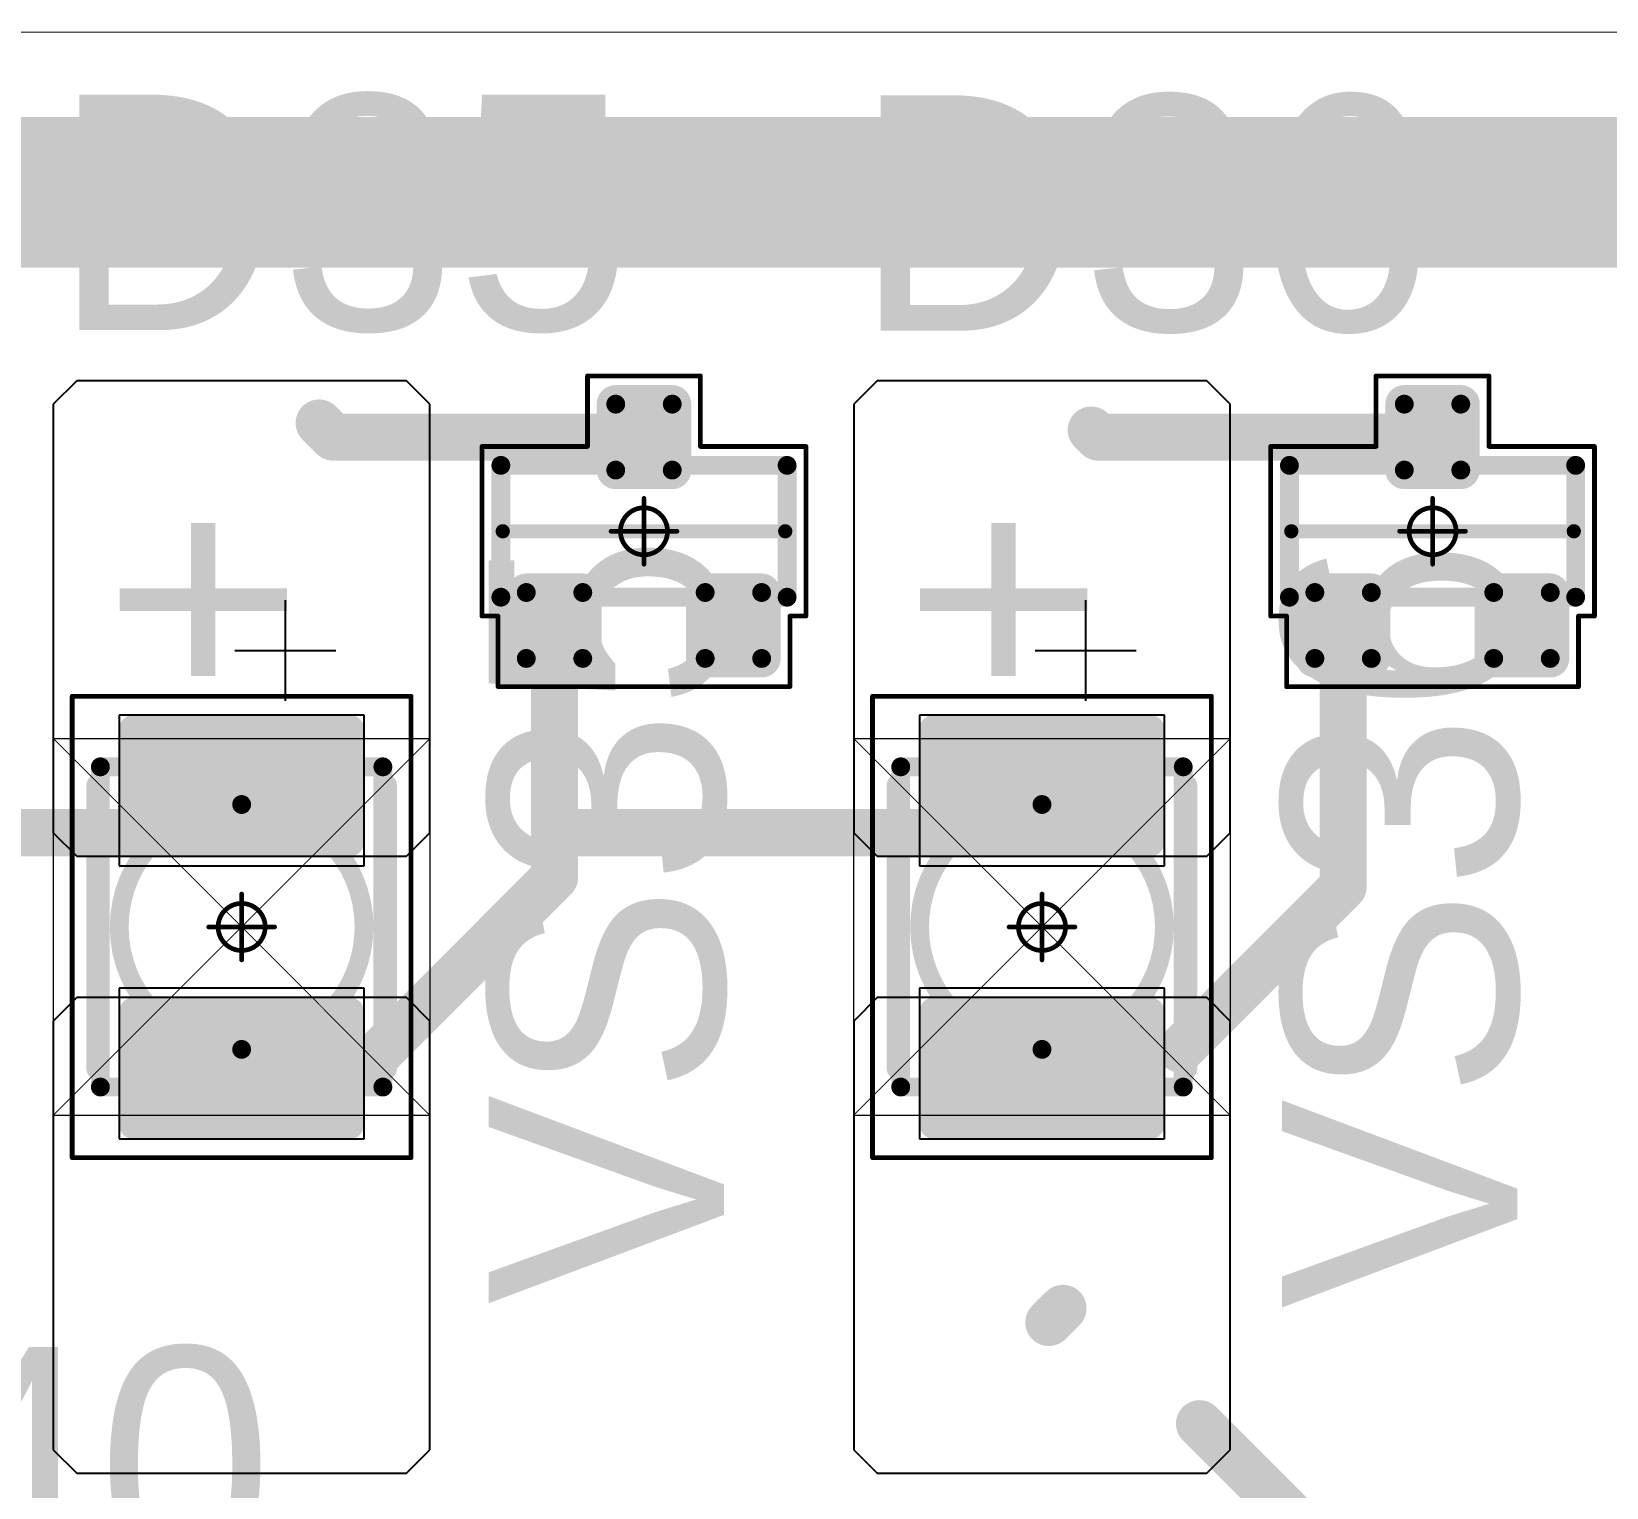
# Model space of a CAD drawing. Header units: millimetres. Extents: x 0 to 273, y 0 to 149.
# Drawn here: x 141.77 to 158.5, y 123.05 to 138.51 of the extents above; entities that cross this region are included whole.
import ezdxf

# ---------------------------------------------------------------- set-up
doc = ezdxf.new("R2010")
doc.units = ezdxf.units.MM
for name, color, linetype in [('Mechanical13', 56, 'Continuous'), ('Mechanical15', 56, 'Continuous'), ('Mechanical2', 216, 'Continuous'), ('Mechanical3', 76, 'Continuous'), ('TopLayer', 1, 'Continuous'), ('TopOverlay', 2, 'Continuous'), ('TopPaste', 8, 'Continuous'), ('TopSolder', 216, 'Continuous')]:
    doc.layers.add(name, color=color, linetype=linetype)

# ---------------------------------------------------------------- blocks, each defined once
blk = doc.blocks.new('SOT23_34')
at = {"layer": 'Mechanical13', "const_width": 0.2}
for points in [[(-0.7, 1.52), (-0.7, -1.52)], [(-0.7, 1.52), (0.7, 1.52)], [(0.7, 1.52), (0.7, -1.52)], [(-0.7, -1.52), (0.7, -1.52)]]:
    blk.add_lwpolyline(points, dxfattribs=at)
at = {"layer": 'Mechanical13', "const_width": 0.1}
for points in [[(-0.75, 1.52, 1), (-0.65, 1.52, 1)], [(-0.75, 1.52, 1), (-0.65, 1.52, 1)], [(0.65, 1.52, 1), (0.75, 1.52, 1)], [(0.65, 1.52, 1), (0.75, 1.52, 1)], [(-0.75, -1.52, 1), (-0.65, -1.52, 1)], [(-0.75, -1.52, 1), (-0.65, -1.52, 1)], [(0.65, -1.52, 1), (0.75, -1.52, 1)], [(0.65, -1.52, 1), (0.75, -1.52, 1)]]:
    blk.add_lwpolyline(points, format="xyb", close=True, dxfattribs=at)
at = {"layer": 'Mechanical15', "const_width": 0.05}
for points in [[(-0.9, 1.72), (0.9, 1.72)], [(-0.9, 1.72), (-0.9, 1.55)], [(0.9, 1.72), (0.9, 0.6)], [(-1.65, 1.55), (-0.9, 1.55)], [(-1.65, 1.55), (-1.65, -1.55)], [(0.9, 0.6), (1.65, 0.6)], [(1.65, 0.6), (1.65, -0.6)], [(0, 0.35), (0, -0.35)], [(-0.35, 0), (0.35, 0)], [(0.9, -0.6), (0.9, -1.72)], [(0.9, -0.6), (1.65, -0.6)], [(-1.65, -1.55), (-0.9, -1.55)], [(-0.9, -1.55), (-0.9, -1.72)], [(-0.9, -1.72), (0.9, -1.72)]]:
    blk.add_lwpolyline(points, dxfattribs=at)
at = {"layer": 'Mechanical15'}
for points, const_width in [([(-0.913, 1.72, 1), (-0.888, 1.72, 1)], 0.025), ([(-0.913, 1.72, 1), (-0.888, 1.72, 1)], 0.025), ([(0.888, 1.72, 1), (0.913, 1.72, 1)], 0.025), ([(0.888, 1.72, 1), (0.913, 1.72, 1)], 0.025), ([(-1.662, 1.55, 1), (-1.637, 1.55, 1)], 0.025), ([(-1.662, 1.55, 1), (-1.637, 1.55, 1)], 0.025), ([(-0.913, 1.55, 1), (-0.888, 1.55, 1)], 0.025), ([(-0.913, 1.55, 1), (-0.888, 1.55, 1)], 0.025), ([(0.888, 0.6, 1), (0.913, 0.6, 1)], 0.025), ([(0.888, 0.6, 1), (0.913, 0.6, 1)], 0.025), ([(1.637, 0.6, 1), (1.662, 0.6, 1)], 0.025), ([(1.637, 0.6, 1), (1.662, 0.6, 1)], 0.025), ([(-0.012, 0.35, 1), (0.012, 0.35, 1)], 0.025), ([(0.25, 0, 1), (-0.25, 0, 1)], 0.05), ([(-0.362, 0, 1), (-0.337, 0, 1)], 0.025), ([(-0.262, 0, 1), (-0.238, 0, 1)], 0.025), ([(0.238, 0, 1), (0.262, 0, 1)], 0.025), ([(0.337, 0, 1), (0.362, 0, 1)], 0.025), ([(-0.012, -0.35, 1), (0.012, -0.35, 1)], 0.025), ([(0.888, -0.6, 1), (0.913, -0.6, 1)], 0.025), ([(0.888, -0.6, 1), (0.913, -0.6, 1)], 0.025), ([(1.637, -0.6, 1), (1.662, -0.6, 1)], 0.025), ([(1.637, -0.6, 1), (1.662, -0.6, 1)], 0.025), ([(-1.662, -1.55, 1), (-1.637, -1.55, 1)], 0.025), ([(-1.662, -1.55, 1), (-1.637, -1.55, 1)], 0.025), ([(-0.913, -1.55, 1), (-0.888, -1.55, 1)], 0.025), ([(-0.913, -1.55, 1), (-0.888, -1.55, 1)], 0.025), ([(-0.913, -1.72, 1), (-0.888, -1.72, 1)], 0.025), ([(-0.913, -1.72, 1), (-0.888, -1.72, 1)], 0.025), ([(0.888, -1.72, 1), (0.913, -1.72, 1)], 0.025), ([(0.888, -1.72, 1), (0.913, -1.72, 1)], 0.025)]:
    blk.add_lwpolyline(points, format="xyb", close=True, dxfattribs=dict(at, const_width=const_width))
at = {"layer": 'TopLayer', "const_width": 0.1}
for points in [[(-1.4, 1.25, 1), (-1.3, 1.25, 1)], [(-0.7, 1.25, 1), (-0.6, 1.25, 1)], [(-1.4, 0.65, 1), (-1.3, 0.65, 1)], [(-0.7, 0.65, 1), (-0.6, 0.65, 1)], [(0.6, 0.3, 1), (0.7, 0.3, 1)], [(1.3, 0.3, 1), (1.4, 0.3, 1)], [(0.6, -0.3, 1), (0.7, -0.3, 1)], [(1.3, -0.3, 1), (1.4, -0.3, 1)], [(-1.4, -0.65, 1), (-1.3, -0.65, 1)], [(-0.7, -0.65, 1), (-0.6, -0.65, 1)], [(-1.4, -1.25, 1), (-1.3, -1.25, 1)], [(-0.7, -1.25, 1), (-0.6, -1.25, 1)]]:
    blk.add_lwpolyline(points, format="xyb", close=True, dxfattribs=at)
at = {"layer": 'TopLayer'}
for points in [[(-1.35, 1.35), (-1.35, 0.55), (-0.65, 1.35), (-0.65, 0.55)], [(-1.45, 1.25), (-1.45, 0.65), (-0.55, 1.25), (-0.55, 0.65)], [(0.65, 0.4), (0.65, -0.4), (1.35, 0.4), (1.35, -0.4)], [(0.55, 0.3), (0.55, -0.3), (1.45, 0.3), (1.45, -0.3)], [(-1.45, -0.65), (-1.45, -1.25), (-0.55, -0.65), (-0.55, -1.25)], [(-1.35, -0.55), (-1.35, -1.35), (-0.65, -0.55), (-0.65, -1.35)]]:
    blk.add_solid(points, dxfattribs=at)
at = {"layer": 'TopOverlay', "const_width": 0.15}
blk.add_lwpolyline([(0, 1.5), (0, -1.5)], dxfattribs=at)
at = {"layer": 'TopOverlay', "const_width": 0.075}
for points in [[(-0.038, 1.5, 1), (0.038, 1.5, 1)], [(-0.038, -1.5, 1), (0.038, -1.5, 1)]]:
    blk.add_lwpolyline(points, format="xyb", close=True, dxfattribs=at)
at = {"layer": 'TopPaste', "const_width": 0.075}
for points in [[(-1.387, 1.25, 1), (-1.313, 1.25, 1)], [(-0.687, 1.25, 1), (-0.613, 1.25, 1)], [(-1.387, 0.65, 1), (-1.313, 0.65, 1)], [(-0.687, 0.65, 1), (-0.613, 0.65, 1)], [(0.613, 0.3, 1), (0.687, 0.3, 1)], [(1.313, 0.3, 1), (1.387, 0.3, 1)], [(0.613, -0.3, 1), (0.687, -0.3, 1)], [(1.313, -0.3, 1), (1.387, -0.3, 1)], [(-1.387, -0.65, 1), (-1.313, -0.65, 1)], [(-0.687, -0.65, 1), (-0.613, -0.65, 1)], [(-1.387, -1.25, 1), (-1.313, -1.25, 1)], [(-0.687, -1.25, 1), (-0.613, -1.25, 1)]]:
    blk.add_lwpolyline(points, format="xyb", close=True, dxfattribs=at)
at = {"layer": 'TopPaste'}
for points in [[(-1.425, 1.25), (-1.425, 0.65), (-0.575, 1.25), (-0.575, 0.65)], [(-1.35, 1.325), (-1.35, 0.575), (-0.65, 1.325), (-0.65, 0.575)], [(0.65, 0.375), (0.65, -0.375), (1.35, 0.375), (1.35, -0.375)], [(0.575, 0.3), (0.575, -0.3), (1.425, 0.3), (1.425, -0.3)], [(-1.425, -0.65), (-1.425, -1.25), (-0.575, -0.65), (-0.575, -1.25)], [(-1.35, -0.575), (-1.35, -1.325), (-0.65, -0.575), (-0.65, -1.325)]]:
    blk.add_solid(points, dxfattribs=at)
at = {"layer": 'TopSolder', "const_width": 0.202}
for points in [[(-1.451, 1.25, 1), (-1.249, 1.25, 1)], [(-0.751, 1.25, 1), (-0.549, 1.25, 1)], [(-1.451, 0.65, 1), (-1.249, 0.65, 1)], [(-0.751, 0.65, 1), (-0.549, 0.65, 1)], [(0.549, 0.3, 1), (0.751, 0.3, 1)], [(1.249, 0.3, 1), (1.451, 0.3, 1)], [(0.549, -0.3, 1), (0.751, -0.3, 1)], [(1.249, -0.3, 1), (1.451, -0.3, 1)], [(-1.451, -0.65, 1), (-1.249, -0.65, 1)], [(-0.751, -0.65, 1), (-0.549, -0.65, 1)], [(-1.451, -1.25, 1), (-1.249, -1.25, 1)], [(-0.751, -1.25, 1), (-0.549, -1.25, 1)]]:
    blk.add_lwpolyline(points, format="xyb", close=True, dxfattribs=at)
at = {"layer": 'TopSolder'}
for points in [[(-1.35, 1.452), (-1.35, 0.448), (-0.65, 1.452), (-0.65, 0.448)], [(-1.552, 1.25), (-1.552, 0.65), (-0.448, 1.25), (-0.448, 0.65)], [(0.65, 0.502), (0.65, -0.502), (1.35, 0.502), (1.35, -0.502)], [(0.448, 0.3), (0.448, -0.3), (1.552, 0.3), (1.552, -0.3)], [(-1.35, -0.448), (-1.35, -1.452), (-0.65, -0.448), (-0.65, -1.452)], [(-1.552, -0.65), (-1.552, -1.25), (-0.448, -0.65), (-0.448, -1.25)]]:
    blk.add_solid(points, dxfattribs=at)
blk = doc.blocks.new('SOT23_35')
at = {"layer": 'Mechanical13', "const_width": 0.2}
for points in [[(-0.7, 1.52), (-0.7, -1.52)], [(-0.7, 1.52), (0.7, 1.52)], [(0.7, 1.52), (0.7, -1.52)], [(-0.7, -1.52), (0.7, -1.52)]]:
    blk.add_lwpolyline(points, dxfattribs=at)
at = {"layer": 'Mechanical13', "const_width": 0.1}
for points in [[(-0.75, 1.52, 1), (-0.65, 1.52, 1)], [(-0.75, 1.52, 1), (-0.65, 1.52, 1)], [(0.65, 1.52, 1), (0.75, 1.52, 1)], [(0.65, 1.52, 1), (0.75, 1.52, 1)], [(-0.75, -1.52, 1), (-0.65, -1.52, 1)], [(-0.75, -1.52, 1), (-0.65, -1.52, 1)], [(0.65, -1.52, 1), (0.75, -1.52, 1)], [(0.65, -1.52, 1), (0.75, -1.52, 1)]]:
    blk.add_lwpolyline(points, format="xyb", close=True, dxfattribs=at)
at = {"layer": 'Mechanical15', "const_width": 0.05}
for points in [[(-0.9, 1.72), (0.9, 1.72)], [(-0.9, 1.72), (-0.9, 1.55)], [(0.9, 1.72), (0.9, 0.6)], [(-1.65, 1.55), (-0.9, 1.55)], [(-1.65, 1.55), (-1.65, -1.55)], [(0.9, 0.6), (1.65, 0.6)], [(1.65, 0.6), (1.65, -0.6)], [(0, 0.35), (0, -0.35)], [(-0.35, 0), (0.35, 0)], [(0.9, -0.6), (0.9, -1.72)], [(0.9, -0.6), (1.65, -0.6)], [(-1.65, -1.55), (-0.9, -1.55)], [(-0.9, -1.55), (-0.9, -1.72)], [(-0.9, -1.72), (0.9, -1.72)]]:
    blk.add_lwpolyline(points, dxfattribs=at)
at = {"layer": 'Mechanical15'}
for points, const_width in [([(-0.913, 1.72, 1), (-0.888, 1.72, 1)], 0.025), ([(-0.913, 1.72, 1), (-0.888, 1.72, 1)], 0.025), ([(0.888, 1.72, 1), (0.913, 1.72, 1)], 0.025), ([(0.888, 1.72, 1), (0.913, 1.72, 1)], 0.025), ([(-1.662, 1.55, 1), (-1.637, 1.55, 1)], 0.025), ([(-1.662, 1.55, 1), (-1.637, 1.55, 1)], 0.025), ([(-0.913, 1.55, 1), (-0.888, 1.55, 1)], 0.025), ([(-0.913, 1.55, 1), (-0.888, 1.55, 1)], 0.025), ([(0.888, 0.6, 1), (0.913, 0.6, 1)], 0.025), ([(0.888, 0.6, 1), (0.913, 0.6, 1)], 0.025), ([(1.637, 0.6, 1), (1.662, 0.6, 1)], 0.025), ([(1.637, 0.6, 1), (1.662, 0.6, 1)], 0.025), ([(-0.012, 0.35, 1), (0.012, 0.35, 1)], 0.025), ([(0.25, 0, 1), (-0.25, 0, 1)], 0.05), ([(-0.362, 0, 1), (-0.337, 0, 1)], 0.025), ([(-0.262, 0, 1), (-0.238, 0, 1)], 0.025), ([(0.238, 0, 1), (0.262, 0, 1)], 0.025), ([(0.337, 0, 1), (0.362, 0, 1)], 0.025), ([(-0.012, -0.35, 1), (0.012, -0.35, 1)], 0.025), ([(0.888, -0.6, 1), (0.913, -0.6, 1)], 0.025), ([(0.888, -0.6, 1), (0.913, -0.6, 1)], 0.025), ([(1.637, -0.6, 1), (1.662, -0.6, 1)], 0.025), ([(1.637, -0.6, 1), (1.662, -0.6, 1)], 0.025), ([(-1.662, -1.55, 1), (-1.637, -1.55, 1)], 0.025), ([(-1.662, -1.55, 1), (-1.637, -1.55, 1)], 0.025), ([(-0.913, -1.55, 1), (-0.888, -1.55, 1)], 0.025), ([(-0.913, -1.55, 1), (-0.888, -1.55, 1)], 0.025), ([(-0.913, -1.72, 1), (-0.888, -1.72, 1)], 0.025), ([(-0.913, -1.72, 1), (-0.888, -1.72, 1)], 0.025), ([(0.888, -1.72, 1), (0.913, -1.72, 1)], 0.025), ([(0.888, -1.72, 1), (0.913, -1.72, 1)], 0.025)]:
    blk.add_lwpolyline(points, format="xyb", close=True, dxfattribs=dict(at, const_width=const_width))
at = {"layer": 'TopLayer', "const_width": 0.1}
for points in [[(-1.4, 1.25, 1), (-1.3, 1.25, 1)], [(-0.7, 1.25, 1), (-0.6, 1.25, 1)], [(-1.4, 0.65, 1), (-1.3, 0.65, 1)], [(-0.7, 0.65, 1), (-0.6, 0.65, 1)], [(0.6, 0.3, 1), (0.7, 0.3, 1)], [(1.3, 0.3, 1), (1.4, 0.3, 1)], [(0.6, -0.3, 1), (0.7, -0.3, 1)], [(1.3, -0.3, 1), (1.4, -0.3, 1)], [(-1.4, -0.65, 1), (-1.3, -0.65, 1)], [(-0.7, -0.65, 1), (-0.6, -0.65, 1)], [(-1.4, -1.25, 1), (-1.3, -1.25, 1)], [(-0.7, -1.25, 1), (-0.6, -1.25, 1)]]:
    blk.add_lwpolyline(points, format="xyb", close=True, dxfattribs=at)
at = {"layer": 'TopLayer'}
for points in [[(-1.35, 1.35), (-1.35, 0.55), (-0.65, 1.35), (-0.65, 0.55)], [(-1.45, 1.25), (-1.45, 0.65), (-0.55, 1.25), (-0.55, 0.65)], [(0.65, 0.4), (0.65, -0.4), (1.35, 0.4), (1.35, -0.4)], [(0.55, 0.3), (0.55, -0.3), (1.45, 0.3), (1.45, -0.3)], [(-1.45, -0.65), (-1.45, -1.25), (-0.55, -0.65), (-0.55, -1.25)], [(-1.35, -0.55), (-1.35, -1.35), (-0.65, -0.55), (-0.65, -1.35)]]:
    blk.add_solid(points, dxfattribs=at)
at = {"layer": 'TopOverlay', "const_width": 0.15}
blk.add_lwpolyline([(0, 1.5), (0, -1.5)], dxfattribs=at)
at = {"layer": 'TopOverlay', "const_width": 0.075}
for points in [[(-0.038, 1.5, 1), (0.038, 1.5, 1)], [(-0.038, -1.5, 1), (0.038, -1.5, 1)]]:
    blk.add_lwpolyline(points, format="xyb", close=True, dxfattribs=at)
at = {"layer": 'TopPaste', "const_width": 0.075}
for points in [[(-1.387, 1.25, 1), (-1.313, 1.25, 1)], [(-0.687, 1.25, 1), (-0.613, 1.25, 1)], [(-1.387, 0.65, 1), (-1.313, 0.65, 1)], [(-0.687, 0.65, 1), (-0.613, 0.65, 1)], [(0.613, 0.3, 1), (0.687, 0.3, 1)], [(1.313, 0.3, 1), (1.387, 0.3, 1)], [(0.613, -0.3, 1), (0.687, -0.3, 1)], [(1.313, -0.3, 1), (1.387, -0.3, 1)], [(-1.387, -0.65, 1), (-1.313, -0.65, 1)], [(-0.687, -0.65, 1), (-0.613, -0.65, 1)], [(-1.387, -1.25, 1), (-1.313, -1.25, 1)], [(-0.687, -1.25, 1), (-0.613, -1.25, 1)]]:
    blk.add_lwpolyline(points, format="xyb", close=True, dxfattribs=at)
at = {"layer": 'TopPaste'}
for points in [[(-1.425, 1.25), (-1.425, 0.65), (-0.575, 1.25), (-0.575, 0.65)], [(-1.35, 1.325), (-1.35, 0.575), (-0.65, 1.325), (-0.65, 0.575)], [(0.65, 0.375), (0.65, -0.375), (1.35, 0.375), (1.35, -0.375)], [(0.575, 0.3), (0.575, -0.3), (1.425, 0.3), (1.425, -0.3)], [(-1.425, -0.65), (-1.425, -1.25), (-0.575, -0.65), (-0.575, -1.25)], [(-1.35, -0.575), (-1.35, -1.325), (-0.65, -0.575), (-0.65, -1.325)]]:
    blk.add_solid(points, dxfattribs=at)
at = {"layer": 'TopSolder', "const_width": 0.202}
for points in [[(-1.451, 1.25, 1), (-1.249, 1.25, 1)], [(-0.751, 1.25, 1), (-0.549, 1.25, 1)], [(-1.451, 0.65, 1), (-1.249, 0.65, 1)], [(-0.751, 0.65, 1), (-0.549, 0.65, 1)], [(0.549, 0.3, 1), (0.751, 0.3, 1)], [(1.249, 0.3, 1), (1.451, 0.3, 1)], [(0.549, -0.3, 1), (0.751, -0.3, 1)], [(1.249, -0.3, 1), (1.451, -0.3, 1)], [(-1.451, -0.65, 1), (-1.249, -0.65, 1)], [(-0.751, -0.65, 1), (-0.549, -0.65, 1)], [(-1.451, -1.25, 1), (-1.249, -1.25, 1)], [(-0.751, -1.25, 1), (-0.549, -1.25, 1)]]:
    blk.add_lwpolyline(points, format="xyb", close=True, dxfattribs=at)
at = {"layer": 'TopSolder'}
for points in [[(-1.35, 1.452), (-1.35, 0.448), (-0.65, 1.452), (-0.65, 0.448)], [(-1.552, 1.25), (-1.552, 0.65), (-0.448, 1.25), (-0.448, 0.65)], [(0.65, 0.502), (0.65, -0.502), (1.35, 0.502), (1.35, -0.502)], [(0.448, 0.3), (0.448, -0.3), (1.552, 0.3), (1.552, -0.3)], [(-1.35, -0.448), (-1.35, -1.452), (-0.65, -0.448), (-0.65, -1.452)], [(-1.552, -0.65), (-1.552, -1.25), (-0.448, -0.65), (-0.448, -1.25)]]:
    blk.add_solid(points, dxfattribs=at)
blk = doc.blocks.new('T66G_119')
at = {"layer": 'Mechanical13'}
for p, q in [((2.936, 0.071), (2.936, -1)), ((2.4, -0.464), (3.471, -0.464))]:
    blk.add_line(p, q, dxfattribs=at)
at = {"layer": 'Mechanical13', "const_width": 0.2}
for points in [[(-1.7, 1.5), (1.7, 1.5)], [(-1.7, 1.5), (-1.7, -1.5)], [(1.7, 1.5), (1.7, -1.5)], [(-1.7, -1.5), (1.7, -1.5)]]:
    blk.add_lwpolyline(points, dxfattribs=at)
at = {"layer": 'Mechanical13'}
for points, const_width in [([(-1.75, 1.5, 1), (-1.65, 1.5, 1)], 0.1), ([(-1.75, 1.5, 1), (-1.65, 1.5, 1)], 0.1), ([(1.65, 1.5, 1), (1.75, 1.5, 1)], 0.1), ([(1.65, 1.5, 1), (1.75, 1.5, 1)], 0.1), ([(1.3, 0, 1), (-1.3, 0, 1)], 0.2), ([(-1.35, 0, 1), (-1.25, 0, 1)], 0.1), ([(1.25, 0, 1), (1.35, 0, 1)], 0.1), ([(-1.75, -1.5, 1), (-1.65, -1.5, 1)], 0.1), ([(-1.75, -1.5, 1), (-1.65, -1.5, 1)], 0.1), ([(1.65, -1.5, 1), (1.75, -1.5, 1)], 0.1), ([(1.65, -1.5, 1), (1.75, -1.5, 1)], 0.1)]:
    blk.add_lwpolyline(points, format="xyb", close=True, dxfattribs=dict(at, const_width=const_width))
at = {"layer": 'Mechanical15', "const_width": 0.05}
for points in [[(-2.45, 1.8), (-2.45, -1.8)], [(-2.45, 1.8), (2.45, 1.8)], [(2.45, 1.8), (2.45, -1.8)], [(0, 0.35), (0, -0.35)], [(-0.35, 0), (0.35, 0)], [(-2.45, -1.8), (2.45, -1.8)]]:
    blk.add_lwpolyline(points, dxfattribs=at)
at = {"layer": 'Mechanical15'}
for points, const_width in [([(-2.462, 1.8, 1), (-2.438, 1.8, 1)], 0.025), ([(-2.462, 1.8, 1), (-2.438, 1.8, 1)], 0.025), ([(2.438, 1.8, 1), (2.462, 1.8, 1)], 0.025), ([(2.438, 1.8, 1), (2.462, 1.8, 1)], 0.025), ([(-0.012, 0.35, 1), (0.012, 0.35, 1)], 0.025), ([(0.25, 0, 1), (-0.25, 0, 1)], 0.05), ([(-0.362, 0, 1), (-0.337, 0, 1)], 0.025), ([(-0.262, 0, 1), (-0.238, 0, 1)], 0.025), ([(0.238, 0, 1), (0.262, 0, 1)], 0.025), ([(0.337, 0, 1), (0.362, 0, 1)], 0.025), ([(-0.012, -0.35, 1), (0.012, -0.35, 1)], 0.025), ([(-2.462, -1.8, 1), (-2.438, -1.8, 1)], 0.025), ([(-2.462, -1.8, 1), (-2.438, -1.8, 1)], 0.025), ([(2.438, -1.8, 1), (2.462, -1.8, 1)], 0.025), ([(2.438, -1.8, 1), (2.462, -1.8, 1)], 0.025)]:
    blk.add_lwpolyline(points, format="xyb", close=True, dxfattribs=dict(at, const_width=const_width))
at = {"layer": 'TopLayer'}
for p, q in [((-5.55, 2), (-5.8, 1.75)), ((-1, 2), (-5.55, 2)), ((-0.75, 1.75), (-1, 2)), ((1, 2), (0.75, 1.75)), ((5.55, 2), (1, 2)), ((5.8, 1.75), (5.55, 2)), ((-5.8, 1.75), (-5.8, -1.75)), ((-0.75, -1.75), (-0.75, 1.75)), ((0.75, 1.75), (0.75, -1.75)), ((5.8, -1.75), (5.8, 1.75)), ((-5.8, -1.75), (-5.55, -2)), ((-1, -2), (-0.75, -1.75)), ((0.75, -1.75), (1, -2)), ((5.55, -2), (5.8, -1.75)), ((-5.55, -2), (-1, -2)), ((1, -2), (5.55, -2))]:
    blk.add_line(p, q, dxfattribs=at)
at = {"layer": 'TopLayer', "const_width": 0.15}
for points in [[(-2.175, 1.15, 1), (-2.025, 1.15, 1)], [(-0.975, 1.15, 1), (-0.825, 1.15, 1)], [(0.825, 1.15, 1), (0.975, 1.15, 1)], [(2.025, 1.15, 1), (2.175, 1.15, 1)], [(-2.175, -1.15, 1), (-2.025, -1.15, 1)], [(-0.975, -1.15, 1), (-0.825, -1.15, 1)], [(0.825, -1.15, 1), (0.975, -1.15, 1)], [(2.025, -1.15, 1), (2.175, -1.15, 1)]]:
    blk.add_lwpolyline(points, format="xyb", close=True, dxfattribs=at)
at = {"layer": 'TopLayer'}
for points in [[(-0.9, 1.3), (-2.1, 1.3), (-0.9, -1.3), (-2.1, -1.3)], [(2.1, 1.3), (0.9, 1.3), (2.1, -1.3), (0.9, -1.3)], [(-0.75, 1.15), (-2.25, 1.15), (-0.75, -1.15), (-2.25, -1.15)], [(2.25, 1.15), (0.75, 1.15), (2.25, -1.15), (0.75, -1.15)]]:
    blk.add_solid(points, dxfattribs=at)
at = {"layer": 'TopOverlay', "const_width": 0.25}
for points in [[(-1.5, 1.525), (1.5, 1.525)], [(-1.5, -1.525), (1.5, -1.525)]]:
    blk.add_lwpolyline(points, dxfattribs=at)
at = {"layer": 'TopOverlay', "const_width": 0.125}
for points in [[(-1.562, 1.525, 1), (-1.438, 1.525, 1)], [(1.438, 1.525, 1), (1.562, 1.525, 1)], [(-1.562, -1.525, 1), (-1.438, -1.525, 1)], [(1.438, -1.525, 1), (1.562, -1.525, 1)]]:
    blk.add_lwpolyline(points, format="xyb", close=True, dxfattribs=at)
at = {"layer": 'TopPaste', "const_width": 0.125}
for points in [[(-2.163, 1.15, 1), (-2.038, 1.15, 1)], [(-0.963, 1.15, 1), (-0.838, 1.15, 1)], [(0.838, 1.15, 1), (0.963, 1.15, 1)], [(2.038, 1.15, 1), (2.163, 1.15, 1)], [(-2.163, -1.15, 1), (-2.038, -1.15, 1)], [(-0.963, -1.15, 1), (-0.838, -1.15, 1)], [(0.838, -1.15, 1), (0.963, -1.15, 1)], [(2.038, -1.15, 1), (2.163, -1.15, 1)]]:
    blk.add_lwpolyline(points, format="xyb", close=True, dxfattribs=at)
at = {"layer": 'TopPaste'}
for points in [[(-0.9, 1.275), (-2.1, 1.275), (-0.9, -1.275), (-2.1, -1.275)], [(2.1, 1.275), (0.9, 1.275), (2.1, -1.275), (0.9, -1.275)], [(-0.775, 1.15), (-2.225, 1.15), (-0.775, -1.15), (-2.225, -1.15)], [(2.225, 1.15), (0.775, 1.15), (2.225, -1.15), (0.775, -1.15)]]:
    blk.add_solid(points, dxfattribs=at)
at = {"layer": 'TopSolder'}
for p, q in [((-2.25, 1.3), (-2.25, -1.3)), ((-0.65, 1.3), (-2.25, 1.3)), ((-0.65, -1.3), (-0.65, 1.3)), ((0.65, 1.3), (0.65, -1.3)), ((2.25, 1.3), (0.65, 1.3)), ((2.25, -1.3), (2.25, 1.3)), ((-2.25, -1.3), (-0.65, -1.3)), ((0.65, -1.3), (2.25, -1.3))]:
    blk.add_line(p, q, dxfattribs=at)
at = {"layer": 'TopOverlay'}
blk.add_text('+', height=2.5, dxfattribs=at).set_placement((2.5, -0.8))
blk = doc.blocks.new('T66G_120')
at = {"layer": 'Mechanical13'}
for p, q in [((2.936, 0.071), (2.936, -1)), ((2.4, -0.464), (3.471, -0.464))]:
    blk.add_line(p, q, dxfattribs=at)
at = {"layer": 'Mechanical13', "const_width": 0.2}
for points in [[(-1.7, 1.5), (1.7, 1.5)], [(-1.7, 1.5), (-1.7, -1.5)], [(1.7, 1.5), (1.7, -1.5)], [(-1.7, -1.5), (1.7, -1.5)]]:
    blk.add_lwpolyline(points, dxfattribs=at)
at = {"layer": 'Mechanical13'}
for points, const_width in [([(-1.75, 1.5, 1), (-1.65, 1.5, 1)], 0.1), ([(-1.75, 1.5, 1), (-1.65, 1.5, 1)], 0.1), ([(1.65, 1.5, 1), (1.75, 1.5, 1)], 0.1), ([(1.65, 1.5, 1), (1.75, 1.5, 1)], 0.1), ([(1.3, 0, 1), (-1.3, 0, 1)], 0.2), ([(-1.35, 0, 1), (-1.25, 0, 1)], 0.1), ([(1.25, 0, 1), (1.35, 0, 1)], 0.1), ([(-1.75, -1.5, 1), (-1.65, -1.5, 1)], 0.1), ([(-1.75, -1.5, 1), (-1.65, -1.5, 1)], 0.1), ([(1.65, -1.5, 1), (1.75, -1.5, 1)], 0.1), ([(1.65, -1.5, 1), (1.75, -1.5, 1)], 0.1)]:
    blk.add_lwpolyline(points, format="xyb", close=True, dxfattribs=dict(at, const_width=const_width))
at = {"layer": 'Mechanical15', "const_width": 0.05}
for points in [[(-2.45, 1.8), (-2.45, -1.8)], [(-2.45, 1.8), (2.45, 1.8)], [(2.45, 1.8), (2.45, -1.8)], [(0, 0.35), (0, -0.35)], [(-0.35, 0), (0.35, 0)], [(-2.45, -1.8), (2.45, -1.8)]]:
    blk.add_lwpolyline(points, dxfattribs=at)
at = {"layer": 'Mechanical15'}
for points, const_width in [([(-2.462, 1.8, 1), (-2.438, 1.8, 1)], 0.025), ([(-2.462, 1.8, 1), (-2.438, 1.8, 1)], 0.025), ([(2.438, 1.8, 1), (2.462, 1.8, 1)], 0.025), ([(2.438, 1.8, 1), (2.462, 1.8, 1)], 0.025), ([(-0.012, 0.35, 1), (0.012, 0.35, 1)], 0.025), ([(0.25, 0, 1), (-0.25, 0, 1)], 0.05), ([(-0.362, 0, 1), (-0.337, 0, 1)], 0.025), ([(-0.262, 0, 1), (-0.238, 0, 1)], 0.025), ([(0.238, 0, 1), (0.262, 0, 1)], 0.025), ([(0.337, 0, 1), (0.362, 0, 1)], 0.025), ([(-0.012, -0.35, 1), (0.012, -0.35, 1)], 0.025), ([(-2.462, -1.8, 1), (-2.438, -1.8, 1)], 0.025), ([(-2.462, -1.8, 1), (-2.438, -1.8, 1)], 0.025), ([(2.438, -1.8, 1), (2.462, -1.8, 1)], 0.025), ([(2.438, -1.8, 1), (2.462, -1.8, 1)], 0.025)]:
    blk.add_lwpolyline(points, format="xyb", close=True, dxfattribs=dict(at, const_width=const_width))
at = {"layer": 'TopLayer'}
for p, q in [((-5.55, 2), (-5.8, 1.75)), ((-1, 2), (-5.55, 2)), ((-0.75, 1.75), (-1, 2)), ((1, 2), (0.75, 1.75)), ((5.55, 2), (1, 2)), ((5.8, 1.75), (5.55, 2)), ((-5.8, 1.75), (-5.8, -1.75)), ((-0.75, -1.75), (-0.75, 1.75)), ((0.75, 1.75), (0.75, -1.75)), ((5.8, -1.75), (5.8, 1.75)), ((-5.8, -1.75), (-5.55, -2)), ((-1, -2), (-0.75, -1.75)), ((0.75, -1.75), (1, -2)), ((5.55, -2), (5.8, -1.75)), ((-5.55, -2), (-1, -2)), ((1, -2), (5.55, -2))]:
    blk.add_line(p, q, dxfattribs=at)
at = {"layer": 'TopLayer', "const_width": 0.15}
for points in [[(-2.175, 1.15, 1), (-2.025, 1.15, 1)], [(-0.975, 1.15, 1), (-0.825, 1.15, 1)], [(0.825, 1.15, 1), (0.975, 1.15, 1)], [(2.025, 1.15, 1), (2.175, 1.15, 1)], [(-2.175, -1.15, 1), (-2.025, -1.15, 1)], [(-0.975, -1.15, 1), (-0.825, -1.15, 1)], [(0.825, -1.15, 1), (0.975, -1.15, 1)], [(2.025, -1.15, 1), (2.175, -1.15, 1)]]:
    blk.add_lwpolyline(points, format="xyb", close=True, dxfattribs=at)
at = {"layer": 'TopLayer'}
for points in [[(-0.9, 1.3), (-2.1, 1.3), (-0.9, -1.3), (-2.1, -1.3)], [(2.1, 1.3), (0.9, 1.3), (2.1, -1.3), (0.9, -1.3)], [(-0.75, 1.15), (-2.25, 1.15), (-0.75, -1.15), (-2.25, -1.15)], [(2.25, 1.15), (0.75, 1.15), (2.25, -1.15), (0.75, -1.15)]]:
    blk.add_solid(points, dxfattribs=at)
at = {"layer": 'TopOverlay', "const_width": 0.25}
for points in [[(-1.5, 1.525), (1.5, 1.525)], [(-1.5, -1.525), (1.5, -1.525)]]:
    blk.add_lwpolyline(points, dxfattribs=at)
at = {"layer": 'TopOverlay', "const_width": 0.125}
for points in [[(-1.562, 1.525, 1), (-1.438, 1.525, 1)], [(1.438, 1.525, 1), (1.562, 1.525, 1)], [(-1.562, -1.525, 1), (-1.438, -1.525, 1)], [(1.438, -1.525, 1), (1.562, -1.525, 1)]]:
    blk.add_lwpolyline(points, format="xyb", close=True, dxfattribs=at)
at = {"layer": 'TopPaste', "const_width": 0.125}
for points in [[(-2.162, 1.15, 1), (-2.037, 1.15, 1)], [(-0.962, 1.15, 1), (-0.838, 1.15, 1)], [(0.838, 1.15, 1), (0.962, 1.15, 1)], [(2.037, 1.15, 1), (2.162, 1.15, 1)], [(-2.162, -1.15, 1), (-2.037, -1.15, 1)], [(-0.962, -1.15, 1), (-0.838, -1.15, 1)], [(0.838, -1.15, 1), (0.962, -1.15, 1)], [(2.037, -1.15, 1), (2.162, -1.15, 1)]]:
    blk.add_lwpolyline(points, format="xyb", close=True, dxfattribs=at)
at = {"layer": 'TopPaste'}
for points in [[(-0.9, 1.275), (-2.1, 1.275), (-0.9, -1.275), (-2.1, -1.275)], [(2.1, 1.275), (0.9, 1.275), (2.1, -1.275), (0.9, -1.275)], [(-0.775, 1.15), (-2.225, 1.15), (-0.775, -1.15), (-2.225, -1.15)], [(2.225, 1.15), (0.775, 1.15), (2.225, -1.15), (0.775, -1.15)]]:
    blk.add_solid(points, dxfattribs=at)
at = {"layer": 'TopSolder'}
for p, q in [((-2.25, 1.3), (-2.25, -1.3)), ((-0.65, 1.3), (-2.25, 1.3)), ((-0.65, -1.3), (-0.65, 1.3)), ((0.65, 1.3), (0.65, -1.3)), ((2.25, 1.3), (0.65, 1.3)), ((2.25, -1.3), (2.25, 1.3)), ((-2.25, -1.3), (-0.65, -1.3)), ((0.65, -1.3), (2.25, -1.3))]:
    blk.add_line(p, q, dxfattribs=at)
at = {"layer": 'TopOverlay'}
blk.add_text('+', height=2.5, dxfattribs=at).set_placement((2.5, -0.8))

msp = doc.modelspace()

# ---------------------------------------------------------------- linework, layer by layer
at = {"layer": 'Mechanical2'}
for points, const_width in [([(125.002, 138.499), (172.502, 138.499)], 0.0127), ([(142.002, 126.999), (142.002, 130.999)], 0.0127), ([(142.002, 130.999), (146.002, 130.999)], 0.0127), ([(142.002, 130.999), (146.002, 126.999)], 0.01), ([(142.002, 126.999), (146.002, 130.999)], 0.01), ([(146.002, 126.999), (146.002, 130.999)], 0.0127), ([(150.502, 126.999), (150.502, 130.999)], 0.0127), ([(150.502, 130.999), (154.502, 130.999)], 0.0127), ([(150.502, 130.999), (154.502, 126.999)], 0.01), ([(150.502, 126.999), (154.502, 130.999)], 0.01), ([(154.502, 126.999), (154.502, 130.999)], 0.0127), ([(142.002, 126.999), (146.002, 126.999)], 0.0127), ([(150.502, 126.999), (154.502, 126.999)], 0.0127)]:
    msp.add_lwpolyline(points, dxfattribs=dict(at, const_width=const_width))
for points, const_width in [([(141.999, 130.999, 1), (142.005, 130.999, 1)], 0.00635), ([(141.999, 130.999, 1), (142.005, 130.999, 1)], 0.00635), ([(141.999, 130.999, 1), (142.004, 130.999, 1)], 0.005), ([(145.999, 130.999, 1), (146.005, 130.999, 1)], 0.00635), ([(145.999, 130.999, 1), (146.005, 130.999, 1)], 0.00635), ([(145.999, 130.999, 1), (146.004, 130.999, 1)], 0.005), ([(150.499, 130.999, 1), (150.505, 130.999, 1)], 0.00635), ([(150.499, 130.999, 1), (150.505, 130.999, 1)], 0.00635), ([(150.499, 130.999, 1), (150.504, 130.999, 1)], 0.005), ([(154.499, 130.999, 1), (154.505, 130.999, 1)], 0.00635), ([(154.499, 130.999, 1), (154.505, 130.999, 1)], 0.00635), ([(154.499, 130.999, 1), (154.504, 130.999, 1)], 0.005), ([(141.999, 126.999, 1), (142.005, 126.999, 1)], 0.00635), ([(141.999, 126.999, 1), (142.005, 126.999, 1)], 0.00635), ([(141.999, 126.999, 1), (142.004, 126.999, 1)], 0.005), ([(145.999, 126.999, 1), (146.005, 126.999, 1)], 0.00635), ([(145.999, 126.999, 1), (146.005, 126.999, 1)], 0.00635), ([(145.999, 126.999, 1), (146.004, 126.999, 1)], 0.005), ([(150.499, 126.999, 1), (150.505, 126.999, 1)], 0.00635), ([(150.499, 126.999, 1), (150.505, 126.999, 1)], 0.00635), ([(150.499, 126.999, 1), (150.504, 126.999, 1)], 0.005), ([(154.499, 126.999, 1), (154.505, 126.999, 1)], 0.00635), ([(154.499, 126.999, 1), (154.505, 126.999, 1)], 0.00635), ([(154.499, 126.999, 1), (154.504, 126.999, 1)], 0.005)]:
    msp.add_lwpolyline(points, format="xyb", close=True, dxfattribs=dict(at, const_width=const_width))
at = {"layer": 'Mechanical3', "const_width": 0.0127}
msp.add_lwpolyline([(125, 138.5), (172.5, 138.5)], dxfattribs=at)
at = {"layer": 'TopLayer'}
for points, const_width in [([(139.75, 136.8), (160.975, 136.8)], 1.6), ([(144.825, 134.35), (144.975, 134.2)], 0.5), ([(153.025, 134.275), (153.1, 134.2)], 0.5), ([(144.975, 134.2), (148.275, 134.2)], 0.5), ([(153.1, 134.2), (156.65, 134.2)], 0.5), ([(147.325, 130), (147.325, 132.2)], 0.5), ([(155.7, 129.425), (155.7, 132.2)], 0.5), ([(143.503, 130), (144.002, 130.499)], 0.5), ([(152.003, 130), (152.502, 130.499)], 0.5), ([(138.85, 130), (143.503, 130)], 0.5), ([(147.325, 129.525), (147.325, 130)], 0.5), ([(147.325, 130), (152.003, 130)], 0.5), ([(145.425, 127.625), (147.325, 129.525)], 0.5), ([(153.975, 127.7), (155.7, 129.425)], 0.5), ([(152.575, 124.8), (152.725, 124.95)], 0.5), ([(154.175, 123.725), (155.575, 122.325)], 0.5)]:
    msp.add_lwpolyline(points, dxfattribs=dict(at, const_width=const_width))
at = {"layer": 'TopLayer', "const_width": 0.25}
for points in [[(144.7, 134.35, 1), (144.95, 134.35, 1)], [(152.9, 134.275, 1), (153.15, 134.275, 1)], [(144.85, 134.2, 1), (145.1, 134.2, 1)], [(144.85, 134.2, 1), (145.1, 134.2, 1)], [(148.15, 134.2, 1), (148.4, 134.2, 1)], [(152.975, 134.2, 1), (153.225, 134.2, 1)], [(152.975, 134.2, 1), (153.225, 134.2, 1)], [(156.525, 134.2, 1), (156.775, 134.2, 1)], [(147.2, 132.2, 1), (147.45, 132.2, 1)], [(155.575, 132.2, 1), (155.825, 132.2, 1)], [(143.877, 130.499, 1), (144.127, 130.499, 1)], [(152.377, 130.499, 1), (152.627, 130.499, 1)], [(143.378, 130, 1), (143.628, 130, 1)], [(143.378, 130, 1), (143.628, 130, 1)], [(147.2, 130, 1), (147.45, 130, 1)], [(147.2, 130, 1), (147.45, 130, 1)], [(147.2, 130, 1), (147.45, 130, 1)], [(151.878, 130, 1), (152.128, 130, 1)], [(151.878, 130, 1), (152.128, 130, 1)], [(147.2, 129.525, 1), (147.45, 129.525, 1)], [(147.2, 129.525, 1), (147.45, 129.525, 1)], [(155.575, 129.425, 1), (155.825, 129.425, 1)], [(155.575, 129.425, 1), (155.825, 129.425, 1)], [(145.3, 127.625, 1), (145.55, 127.625, 1)], [(153.85, 127.7, 1), (154.1, 127.7, 1)], [(152.6, 124.95, 1), (152.85, 124.95, 1)], [(152.45, 124.8, 1), (152.7, 124.8, 1)], [(154.05, 123.725, 1), (154.3, 123.725, 1)]]:
    msp.add_lwpolyline(points, format="xyb", close=True, dxfattribs=at)

# ---------------------------------------------------------------- block references
at = {"rotation": 90}
for name, p in [('SOT23_35', (148.275, 133.2)), ('SOT23_34', (156.65, 133.2)), ('T66G_120', (144.002, 128.999)), ('T66G_119', (152.502, 128.999))]:
    msp.add_blockref(name, p, dxfattribs=at)

# ---------------------------------------------------------------- texts
at = {"layer": 'TopOverlay'}
for s, p in [('D35', (142.005, 135.336)), ('D36', (150.514, 135.33)), ('D40', (138.199, 122.039))]:
    msp.add_text(s, height=2.5, dxfattribs=at).set_placement(p)
for s, p in [('VS35', (149.126, 124.989)), ('VS36', (157.551, 124.944))]:
    msp.add_text(s, height=2.5, rotation=90, dxfattribs=at).set_placement(p)

doc.saveas('drawing.dxf')
